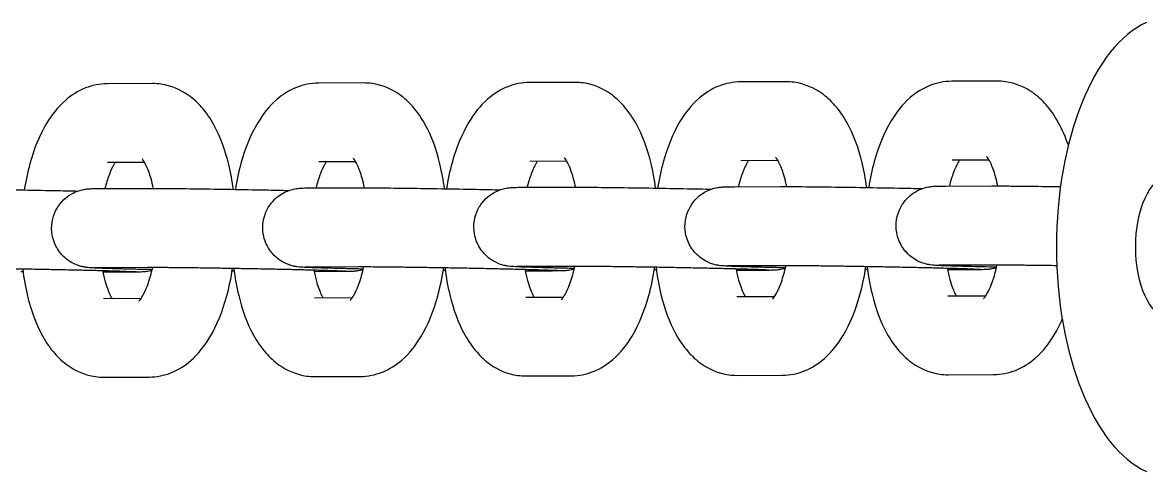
# Model space of a CAD drawing. Header units: millimetres. Extents: x 9332 to 13832, y 185 to 4585.
# Drawn here: x 11282.3 to 11367.9, y 2368.1 to 2402.3 of the extents above; entities that cross this region are included whole.
import ezdxf

# ---------------------------------------------------------------- set-up
doc = ezdxf.new("R2010")
doc.units = ezdxf.units.MM
doc.layers.add('AM_4', color=3, linetype='Continuous', lineweight=25)

msp = doc.modelspace()

# ---------------------------------------------------------------- linework, layer by layer
at = {"layer": 'AM_4'}
for p, q in [((11292.247, 2397.644), (11288.793, 2397.634)), ((11308.316, 2397.691), (11304.862, 2397.681)), ((11324.385, 2397.738), (11320.931, 2397.728)), ((11340.454, 2397.784), (11337.001, 2397.774)), ((11356.523, 2397.831), (11353.07, 2397.821)), ((11291.63, 2391.642), (11288.811, 2391.634)), ((11307.699, 2391.689), (11304.88, 2391.681)), ((11323.768, 2391.736), (11320.949, 2391.728)), ((11339.837, 2391.782), (11337.018, 2391.774)), ((11355.906, 2391.829), (11353.087, 2391.821)), ((11288.335, 2389.659), (11291.834, 2389.669)), ((11304.404, 2389.706), (11307.903, 2389.716)), ((11320.473, 2389.753), (11323.972, 2389.763)), ((11336.542, 2389.8), (11340.041, 2389.809)), ((11352.611, 2389.846), (11356.11, 2389.856)), ((11288.352, 2383.66), (11291.851, 2383.669)), ((11304.421, 2383.706), (11307.92, 2383.716)), ((11320.49, 2383.753), (11323.989, 2383.763)), ((11336.559, 2383.8), (11340.058, 2383.809)), ((11352.628, 2383.846), (11356.127, 2383.856)), ((11290.537, 2383.29), (11288.465, 2383.285)), ((11306.606, 2383.337), (11304.535, 2383.331)), ((11322.675, 2383.384), (11320.604, 2383.378)), ((11338.744, 2383.43), (11336.673, 2383.425)), ((11354.813, 2383.477), (11352.742, 2383.471)), ((11288.501, 2381.304), (11291.379, 2381.313)), ((11304.57, 2381.351), (11307.448, 2381.359)), ((11320.639, 2381.398), (11323.517, 2381.406)), ((11336.708, 2381.444), (11339.586, 2381.453)), ((11352.777, 2381.491), (11355.655, 2381.499)), ((11288.518, 2375.304), (11291.972, 2375.314)), ((11304.587, 2375.351), (11308.041, 2375.361)), ((11320.656, 2375.398), (11324.11, 2375.408)), ((11336.725, 2375.444), (11340.179, 2375.454)), ((11352.795, 2375.491), (11356.248, 2375.501))]:
    msp.add_line(p, q, dxfattribs=at)
for major_axis, start_param, end_param in [((0, 17.5), 0.218837, 2.922755), ((0, -5.5), 1.766897, 7.657881)]:
    msp.add_ellipse((11369.793, 2385.21), major_axis=major_axis, ratio=0.5, start_param=start_param, end_param=end_param, dxfattribs=at)
for points, knots in [([(11288.793, 2397.634), (11288.212, 2397.633), (11287.638, 2397.512), (11286.546, 2397.081), (11286.048, 2396.753), (11285.02, 2395.862), (11284.558, 2395.258), (11283.612, 2393.679), (11283.205, 2392.644), (11282.72, 2390.891), (11282.578, 2390.228), (11282.469, 2389.549)], [3.141593, 3.141593, 3.141593, 3.141593, 3.306943, 3.306943, 3.497083, 3.497083, 3.769899, 3.769899, 4.1626, 4.1626, 4.386601, 4.386601, 4.386601, 4.386601]), ([(11298.389, 2389.598), (11298.304, 2390.243), (11298.188, 2390.873), (11297.776, 2392.569), (11297.415, 2393.583), (11296.641, 2394.978), (11296.339, 2395.427), (11295.679, 2396.178), (11295.344, 2396.492), (11294.378, 2397.172), (11293.661, 2397.492), (11292.668, 2397.63), (11292.457, 2397.645), (11292.247, 2397.644)], [1.910215, 1.910215, 1.910215, 1.910215, 2.123198, 2.123198, 2.504819, 2.504819, 2.699977, 2.699977, 2.854714, 2.854714, 3.081733, 3.081733, 3.141593, 3.141593, 3.141593, 3.141593]), ([(11304.862, 2397.681), (11304.281, 2397.679), (11303.707, 2397.559), (11302.615, 2397.128), (11302.117, 2396.8), (11301.089, 2395.908), (11300.628, 2395.305), (11299.682, 2393.726), (11299.275, 2392.69), (11298.789, 2390.938), (11298.647, 2390.275), (11298.538, 2389.596)], [3.141593, 3.141593, 3.141593, 3.141593, 3.306943, 3.306943, 3.497083, 3.497083, 3.769899, 3.769899, 4.1626, 4.1626, 4.386601, 4.386601, 4.386601, 4.386601]), ([(11314.458, 2389.645), (11314.373, 2390.29), (11314.258, 2390.92), (11313.846, 2392.615), (11313.485, 2393.63), (11312.711, 2395.024), (11312.408, 2395.474), (11311.748, 2396.225), (11311.414, 2396.538), (11310.447, 2397.218), (11309.731, 2397.539), (11308.737, 2397.677), (11308.526, 2397.692), (11308.316, 2397.691)], [1.910215, 1.910215, 1.910215, 1.910215, 2.123198, 2.123198, 2.504819, 2.504819, 2.699977, 2.699977, 2.854714, 2.854714, 3.081733, 3.081733, 3.141593, 3.141593, 3.141593, 3.141593]), ([(11320.931, 2397.728), (11320.35, 2397.726), (11319.776, 2397.606), (11318.684, 2397.175), (11318.186, 2396.846), (11317.158, 2395.955), (11316.697, 2395.351), (11315.751, 2393.772), (11315.344, 2392.737), (11314.858, 2390.984), (11314.716, 2390.322), (11314.607, 2389.642)], [3.141593, 3.141593, 3.141593, 3.141593, 3.306943, 3.306943, 3.497083, 3.497083, 3.769899, 3.769899, 4.1626, 4.1626, 4.386601, 4.386601, 4.386601, 4.386601]), ([(11330.527, 2389.692), (11330.442, 2390.337), (11330.327, 2390.967), (11329.915, 2392.662), (11329.554, 2393.676), (11328.78, 2395.071), (11328.477, 2395.52), (11327.817, 2396.271), (11327.483, 2396.585), (11326.516, 2397.265), (11325.8, 2397.586), (11324.806, 2397.724), (11324.595, 2397.738), (11324.385, 2397.738)], [1.910215, 1.910215, 1.910215, 1.910215, 2.123198, 2.123198, 2.504819, 2.504819, 2.699977, 2.699977, 2.854714, 2.854714, 3.081733, 3.081733, 3.141593, 3.141593, 3.141593, 3.141593]), ([(11337.001, 2397.774), (11336.419, 2397.773), (11335.845, 2397.652), (11334.753, 2397.221), (11334.255, 2396.893), (11333.227, 2396.002), (11332.766, 2395.398), (11331.82, 2393.819), (11331.413, 2392.784), (11330.927, 2391.031), (11330.785, 2390.368), (11330.676, 2389.689)], [3.141593, 3.141593, 3.141593, 3.141593, 3.306943, 3.306943, 3.497083, 3.497083, 3.769899, 3.769899, 4.1626, 4.1626, 4.386601, 4.386601, 4.386601, 4.386601]), ([(11346.596, 2389.738), (11346.511, 2390.383), (11346.396, 2391.013), (11345.984, 2392.709), (11345.623, 2393.723), (11344.849, 2395.118), (11344.546, 2395.567), (11343.886, 2396.318), (11343.552, 2396.632), (11342.585, 2397.312), (11341.869, 2397.632), (11340.875, 2397.77), (11340.664, 2397.785), (11340.454, 2397.784)], [1.910215, 1.910215, 1.910215, 1.910215, 2.123198, 2.123198, 2.504819, 2.504819, 2.699977, 2.699977, 2.854714, 2.854714, 3.081733, 3.081733, 3.141593, 3.141593, 3.141593, 3.141593]), ([(11353.07, 2397.821), (11352.488, 2397.819), (11351.915, 2397.699), (11350.823, 2397.268), (11350.324, 2396.94), (11349.296, 2396.048), (11348.835, 2395.445), (11347.889, 2393.866), (11347.482, 2392.83), (11346.997, 2391.078), (11346.854, 2390.415), (11346.745, 2389.736)], [3.141593, 3.141593, 3.141593, 3.141593, 3.306943, 3.306943, 3.497083, 3.497083, 3.769899, 3.769899, 4.1626, 4.1626, 4.386601, 4.386601, 4.386601, 4.386601]), ([(11361.945, 2392.949), (11361.735, 2393.56), (11361.485, 2394.142), (11360.918, 2395.164), (11360.615, 2395.614), (11359.955, 2396.365), (11359.621, 2396.678), (11358.654, 2397.358), (11357.938, 2397.679), (11356.944, 2397.817), (11356.734, 2397.832), (11356.523, 2397.831)], [2.2773351, 2.2773351, 2.2773351, 2.2773351, 2.5048187, 2.5048187, 2.6999766, 2.6999766, 2.8547136, 2.8547136, 3.0817328, 3.0817328, 3.1415927, 3.1415927, 3.1415927, 3.1415927]), ([(11289.386, 2391.636), (11289.349, 2391.581), (11289.309, 2391.515), (11289.159, 2391.247), (11289.038, 2390.99), (11288.811, 2390.384), (11288.703, 2390.039), (11288.609, 2389.66)], [3.7221344, 3.7221344, 3.7221344, 3.7221344, 3.8031098, 3.8031098, 4.0098094, 4.0098094, 4.2106777, 4.2106777, 4.2106777, 4.2106777]), ([(11292.298, 2389.669), (11292.246, 2389.926), (11292.188, 2390.168), (11292.011, 2390.796), (11291.881, 2391.138), (11291.657, 2391.61), (11291.559, 2391.762), (11291.47, 2391.88), (11291.451, 2391.899), (11291.451, 2391.899)], [2.0518507, 2.0518507, 2.0518507, 2.0518507, 2.1867068, 2.1867068, 2.4319972, 2.4319972, 2.6429764, 2.6429764, 2.7558455, 2.7558455, 2.7558455, 2.7558455]), ([(11305.455, 2391.683), (11305.418, 2391.627), (11305.378, 2391.562), (11305.228, 2391.293), (11305.107, 2391.036), (11304.88, 2390.431), (11304.773, 2390.086), (11304.678, 2389.707)], [3.7221344, 3.7221344, 3.7221344, 3.7221344, 3.8031098, 3.8031098, 4.0098094, 4.0098094, 4.2106777, 4.2106777, 4.2106777, 4.2106777]), ([(11308.367, 2389.716), (11308.315, 2389.973), (11308.257, 2390.215), (11308.08, 2390.843), (11307.95, 2391.185), (11307.726, 2391.657), (11307.628, 2391.809), (11307.539, 2391.926), (11307.52, 2391.946), (11307.52, 2391.946)], [2.0518507, 2.0518507, 2.0518507, 2.0518507, 2.1867068, 2.1867068, 2.4319972, 2.4319972, 2.6429764, 2.6429764, 2.7558455, 2.7558455, 2.7558455, 2.7558455]), ([(11321.524, 2391.729), (11321.488, 2391.674), (11321.447, 2391.608), (11321.297, 2391.34), (11321.176, 2391.083), (11320.949, 2390.478), (11320.842, 2390.132), (11320.747, 2389.754)], [3.7221344, 3.7221344, 3.7221344, 3.7221344, 3.8031098, 3.8031098, 4.0098094, 4.0098094, 4.2106777, 4.2106777, 4.2106777, 4.2106777]), ([(11324.436, 2389.763), (11324.384, 2390.02), (11324.326, 2390.261), (11324.149, 2390.89), (11324.019, 2391.232), (11323.795, 2391.704), (11323.698, 2391.856), (11323.608, 2391.973), (11323.589, 2391.992), (11323.589, 2391.992)], [2.0518507, 2.0518507, 2.0518507, 2.0518507, 2.1867068, 2.1867068, 2.4319972, 2.4319972, 2.6429764, 2.6429764, 2.7558455, 2.7558455, 2.7558455, 2.7558455]), ([(11337.593, 2391.776), (11337.557, 2391.721), (11337.516, 2391.655), (11337.366, 2391.387), (11337.246, 2391.13), (11337.018, 2390.525), (11336.911, 2390.179), (11336.816, 2389.8)], [3.7221344, 3.7221344, 3.7221344, 3.7221344, 3.8031098, 3.8031098, 4.0098094, 4.0098094, 4.2106777, 4.2106777, 4.2106777, 4.2106777]), ([(11340.506, 2389.809), (11340.453, 2390.066), (11340.395, 2390.308), (11340.218, 2390.936), (11340.088, 2391.279), (11339.864, 2391.751), (11339.767, 2391.902), (11339.677, 2392.02), (11339.658, 2392.039), (11339.658, 2392.039)], [2.0518507, 2.0518507, 2.0518507, 2.0518507, 2.1867068, 2.1867068, 2.4319972, 2.4319972, 2.6429764, 2.6429764, 2.7558455, 2.7558455, 2.7558455, 2.7558455]), ([(11353.662, 2391.823), (11353.626, 2391.767), (11353.586, 2391.702), (11353.435, 2391.433), (11353.315, 2391.176), (11353.087, 2390.571), (11352.98, 2390.226), (11352.885, 2389.847)], [3.7221344, 3.7221344, 3.7221344, 3.7221344, 3.8031098, 3.8031098, 4.0098094, 4.0098094, 4.2106777, 4.2106777, 4.2106777, 4.2106777]), ([(11356.575, 2389.856), (11356.523, 2390.113), (11356.464, 2390.355), (11356.287, 2390.983), (11356.158, 2391.325), (11355.933, 2391.797), (11355.836, 2391.949), (11355.747, 2392.066), (11355.727, 2392.086), (11355.727, 2392.086)], [2.0518507, 2.0518507, 2.0518507, 2.0518507, 2.1867068, 2.1867068, 2.4319972, 2.4319972, 2.6429764, 2.6429764, 2.7558455, 2.7558455, 2.7558455, 2.7558455]), ([(11292.203, 2383.483), (11292.02, 2383.487), (11291.841, 2383.491), (11291.474, 2383.5), (11291.287, 2383.504), (11290.92, 2383.513), (11290.74, 2383.518), (11290.392, 2383.527), (11290.224, 2383.531), (11289.901, 2383.54), (11289.746, 2383.544), (11289.447, 2383.553), (11289.304, 2383.557), (11289.028, 2383.565), (11288.896, 2383.57), (11288.648, 2383.578), (11288.531, 2383.582), (11288.314, 2383.59), (11288.214, 2383.594), (11287.915, 2383.606), (11287.748, 2383.613), (11287.475, 2383.629), (11287.434, 2383.623), (11287.123, 2383.667), (11287.088, 2383.673), (11286.984, 2383.691), (11286.912, 2383.704), (11286.677, 2383.767), (11286.545, 2383.796), (11286.144, 2383.988), (11285.991, 2384.065), (11285.653, 2384.314), (11285.505, 2384.435), (11285.23, 2384.737), (11285.115, 2384.881), (11284.834, 2385.335), (11284.673, 2385.701), (11284.544, 2386.446), (11284.541, 2386.791), (11284.643, 2387.428), (11284.743, 2387.718), (11285.002, 2388.247), (11285.164, 2388.466), (11285.526, 2388.872), (11285.713, 2389.015), (11286.125, 2389.296), (11286.298, 2389.368), (11286.669, 2389.518), (11286.791, 2389.543), (11286.992, 2389.59), (11287.058, 2389.6), (11287.175, 2389.618), (11287.219, 2389.623), (11287.315, 2389.634), (11287.357, 2389.637), (11287.488, 2389.646), (11287.55, 2389.648), (11287.812, 2389.657), (11288.034, 2389.659), (11288.335, 2389.659)], [4.705753, 4.705753, 4.705753, 4.705753, 4.779405, 4.779405, 4.859462, 4.859462, 4.940532, 4.940532, 5.021573, 5.021573, 5.101555, 5.101555, 5.182633, 5.182633, 5.264671, 5.264671, 5.346611, 5.346611, 5.427455, 5.427455, 5.605423, 5.605423, 5.762502, 5.762502, 5.779226, 5.779226, 5.801284, 5.801284, 5.818902, 5.818902, 5.826595, 5.826595, 5.831198, 5.831198, 5.834156, 5.834156, 5.838588, 5.838588, 5.841842, 5.841842, 5.845045, 5.845045, 5.848872, 5.848872, 5.854309, 5.854309, 5.863509, 5.863509, 5.879757, 5.879757, 5.897373, 5.897373, 5.917703, 5.917703, 5.9505, 5.9505, 6.036777, 6.036777, 6.283185, 6.283185, 6.283185, 6.283185]), ([(11291.834, 2389.669), (11291.939, 2389.67), (11292.053, 2389.67), (11292.299, 2389.669), (11292.432, 2389.669), (11292.713, 2389.668), (11292.863, 2389.667), (11293.174, 2389.665), (11293.337, 2389.664), (11294.141, 2389.657), (11294.877, 2389.649), (11296.466, 2389.629), (11297.319, 2389.616), (11299.06, 2389.587), (11299.949, 2389.571), (11301.435, 2389.542), (11302.045, 2389.529), (11302.626, 2389.516)], [6.283185, 6.283185, 6.283185, 6.283185, 6.36959, 6.36959, 6.457335, 6.457335, 6.545175, 6.545175, 6.631809, 6.631809, 6.956634, 6.956634, 7.278533, 7.278533, 7.599738, 7.599738, 7.83238, 7.83238, 7.83238, 7.83238]), ([(11308.272, 2383.53), (11308.089, 2383.534), (11307.91, 2383.538), (11307.543, 2383.547), (11307.356, 2383.551), (11306.989, 2383.56), (11306.81, 2383.565), (11306.461, 2383.573), (11306.293, 2383.578), (11305.97, 2383.587), (11305.815, 2383.591), (11305.517, 2383.599), (11305.373, 2383.604), (11305.097, 2383.612), (11304.965, 2383.616), (11304.717, 2383.625), (11304.6, 2383.629), (11304.383, 2383.636), (11304.283, 2383.64), (11303.984, 2383.652), (11303.817, 2383.66), (11303.544, 2383.676), (11303.503, 2383.669), (11303.192, 2383.714), (11303.158, 2383.719), (11303.054, 2383.738), (11302.981, 2383.751), (11302.746, 2383.814), (11302.614, 2383.843), (11302.213, 2384.034), (11302.06, 2384.112), (11301.722, 2384.36), (11301.574, 2384.482), (11301.299, 2384.783), (11301.184, 2384.928), (11300.904, 2385.382), (11300.742, 2385.747), (11300.613, 2386.493), (11300.611, 2386.837), (11300.712, 2387.475), (11300.812, 2387.765), (11301.071, 2388.293), (11301.233, 2388.512), (11301.595, 2388.919), (11301.782, 2389.061), (11302.195, 2389.343), (11302.368, 2389.415), (11302.738, 2389.564), (11302.86, 2389.59), (11303.061, 2389.636), (11303.127, 2389.647), (11303.244, 2389.665), (11303.288, 2389.67), (11303.385, 2389.681), (11303.426, 2389.684), (11303.557, 2389.693), (11303.619, 2389.695), (11303.881, 2389.703), (11304.103, 2389.705), (11304.404, 2389.706)], [4.705753, 4.705753, 4.705753, 4.705753, 4.779405, 4.779405, 4.859462, 4.859462, 4.940532, 4.940532, 5.021573, 5.021573, 5.101555, 5.101555, 5.182633, 5.182633, 5.264671, 5.264671, 5.346611, 5.346611, 5.427455, 5.427455, 5.605423, 5.605423, 5.762502, 5.762502, 5.779226, 5.779226, 5.801284, 5.801284, 5.818902, 5.818902, 5.826595, 5.826595, 5.831198, 5.831198, 5.834156, 5.834156, 5.838588, 5.838588, 5.841842, 5.841842, 5.845045, 5.845045, 5.848872, 5.848872, 5.854309, 5.854309, 5.863509, 5.863509, 5.879757, 5.879757, 5.897373, 5.897373, 5.917703, 5.917703, 5.9505, 5.9505, 6.036777, 6.036777, 6.283185, 6.283185, 6.283185, 6.283185]), ([(11307.903, 2389.716), (11308.009, 2389.716), (11308.122, 2389.716), (11308.368, 2389.716), (11308.501, 2389.716), (11308.783, 2389.715), (11308.932, 2389.714), (11309.243, 2389.712), (11309.406, 2389.711), (11310.211, 2389.704), (11310.946, 2389.696), (11312.535, 2389.675), (11313.388, 2389.663), (11315.129, 2389.634), (11316.018, 2389.618), (11317.504, 2389.588), (11318.115, 2389.576), (11318.695, 2389.563)], [6.283185, 6.283185, 6.283185, 6.283185, 6.36959, 6.36959, 6.457335, 6.457335, 6.545175, 6.545175, 6.631809, 6.631809, 6.956634, 6.956634, 7.278533, 7.278533, 7.599738, 7.599738, 7.83238, 7.83238, 7.83238, 7.83238]), ([(11324.341, 2383.577), (11324.159, 2383.581), (11323.979, 2383.585), (11323.612, 2383.593), (11323.425, 2383.598), (11323.058, 2383.607), (11322.879, 2383.611), (11322.531, 2383.62), (11322.362, 2383.625), (11322.039, 2383.633), (11321.884, 2383.638), (11321.586, 2383.646), (11321.442, 2383.65), (11321.166, 2383.659), (11321.035, 2383.663), (11320.786, 2383.671), (11320.669, 2383.675), (11320.452, 2383.683), (11320.352, 2383.687), (11320.054, 2383.699), (11319.886, 2383.707), (11319.613, 2383.723), (11319.572, 2383.716), (11319.261, 2383.761), (11319.227, 2383.766), (11319.123, 2383.785), (11319.05, 2383.797), (11318.815, 2383.861), (11318.683, 2383.89), (11318.282, 2384.081), (11318.129, 2384.159), (11317.791, 2384.407), (11317.643, 2384.528), (11317.368, 2384.83), (11317.253, 2384.975), (11316.973, 2385.429), (11316.811, 2385.794), (11316.683, 2386.539), (11316.68, 2386.884), (11316.781, 2387.522), (11316.881, 2387.812), (11317.14, 2388.34), (11317.303, 2388.559), (11317.664, 2388.966), (11317.851, 2389.108), (11318.264, 2389.389), (11318.437, 2389.461), (11318.807, 2389.611), (11318.929, 2389.637), (11319.13, 2389.683), (11319.197, 2389.694), (11319.313, 2389.712), (11319.357, 2389.717), (11319.454, 2389.727), (11319.495, 2389.73), (11319.626, 2389.74), (11319.688, 2389.742), (11319.951, 2389.75), (11320.172, 2389.752), (11320.473, 2389.753)], [4.705753, 4.705753, 4.705753, 4.705753, 4.779405, 4.779405, 4.859462, 4.859462, 4.940532, 4.940532, 5.021573, 5.021573, 5.101555, 5.101555, 5.182633, 5.182633, 5.264671, 5.264671, 5.346611, 5.346611, 5.427455, 5.427455, 5.605423, 5.605423, 5.762502, 5.762502, 5.779226, 5.779226, 5.801284, 5.801284, 5.818902, 5.818902, 5.826595, 5.826595, 5.831198, 5.831198, 5.834156, 5.834156, 5.838588, 5.838588, 5.841842, 5.841842, 5.845045, 5.845045, 5.848872, 5.848872, 5.854309, 5.854309, 5.863509, 5.863509, 5.879757, 5.879757, 5.897373, 5.897373, 5.917703, 5.917703, 5.9505, 5.9505, 6.036777, 6.036777, 6.283185, 6.283185, 6.283185, 6.283185]), ([(11323.972, 2389.763), (11324.078, 2389.763), (11324.191, 2389.763), (11324.437, 2389.763), (11324.57, 2389.762), (11324.852, 2389.761), (11325.001, 2389.761), (11325.313, 2389.759), (11325.475, 2389.757), (11326.28, 2389.751), (11327.015, 2389.743), (11328.604, 2389.722), (11329.457, 2389.709), (11331.199, 2389.681), (11332.087, 2389.664), (11333.573, 2389.635), (11334.184, 2389.622), (11334.764, 2389.609)], [6.283185, 6.283185, 6.283185, 6.283185, 6.36959, 6.36959, 6.457335, 6.457335, 6.545175, 6.545175, 6.631809, 6.631809, 6.956634, 6.956634, 7.278533, 7.278533, 7.599738, 7.599738, 7.83238, 7.83238, 7.83238, 7.83238]), ([(11340.41, 2383.623), (11340.228, 2383.627), (11340.048, 2383.631), (11339.681, 2383.64), (11339.494, 2383.644), (11339.127, 2383.653), (11338.948, 2383.658), (11338.6, 2383.667), (11338.431, 2383.671), (11338.108, 2383.68), (11337.953, 2383.684), (11337.655, 2383.693), (11337.511, 2383.697), (11337.235, 2383.706), (11337.104, 2383.71), (11336.855, 2383.718), (11336.739, 2383.722), (11336.521, 2383.73), (11336.421, 2383.734), (11336.123, 2383.746), (11335.955, 2383.753), (11335.683, 2383.769), (11335.641, 2383.763), (11335.33, 2383.807), (11335.296, 2383.813), (11335.192, 2383.831), (11335.119, 2383.844), (11334.884, 2383.907), (11334.752, 2383.936), (11334.351, 2384.128), (11334.198, 2384.206), (11333.86, 2384.454), (11333.712, 2384.575), (11333.437, 2384.877), (11333.322, 2385.021), (11333.042, 2385.475), (11332.88, 2385.841), (11332.752, 2386.586), (11332.749, 2386.931), (11332.85, 2387.568), (11332.951, 2387.858), (11333.209, 2388.387), (11333.372, 2388.606), (11333.733, 2389.012), (11333.92, 2389.155), (11334.333, 2389.436), (11334.506, 2389.508), (11334.876, 2389.658), (11334.998, 2389.683), (11335.199, 2389.73), (11335.266, 2389.74), (11335.382, 2389.758), (11335.426, 2389.763), (11335.523, 2389.774), (11335.564, 2389.777), (11335.695, 2389.786), (11335.757, 2389.789), (11336.02, 2389.797), (11336.241, 2389.799), (11336.542, 2389.8)], [4.705753, 4.705753, 4.705753, 4.705753, 4.779405, 4.779405, 4.859462, 4.859462, 4.940532, 4.940532, 5.021573, 5.021573, 5.101555, 5.101555, 5.182633, 5.182633, 5.264671, 5.264671, 5.346611, 5.346611, 5.427455, 5.427455, 5.605423, 5.605423, 5.762502, 5.762502, 5.779226, 5.779226, 5.801284, 5.801284, 5.818902, 5.818902, 5.826595, 5.826595, 5.831198, 5.831198, 5.834156, 5.834156, 5.838588, 5.838588, 5.841842, 5.841842, 5.845045, 5.845045, 5.848872, 5.848872, 5.854309, 5.854309, 5.863509, 5.863509, 5.879757, 5.879757, 5.897373, 5.897373, 5.917703, 5.917703, 5.9505, 5.9505, 6.036777, 6.036777, 6.283185, 6.283185, 6.283185, 6.283185]), ([(11340.041, 2389.809), (11340.147, 2389.81), (11340.261, 2389.81), (11340.507, 2389.81), (11340.639, 2389.809), (11340.921, 2389.808), (11341.07, 2389.807), (11341.382, 2389.805), (11341.544, 2389.804), (11342.349, 2389.798), (11343.084, 2389.79), (11344.673, 2389.769), (11345.526, 2389.756), (11347.268, 2389.727), (11348.156, 2389.711), (11349.642, 2389.682), (11350.253, 2389.669), (11350.833, 2389.656)], [6.283185, 6.283185, 6.283185, 6.283185, 6.36959, 6.36959, 6.457335, 6.457335, 6.545175, 6.545175, 6.631809, 6.631809, 6.956634, 6.956634, 7.278533, 7.278533, 7.599738, 7.599738, 7.83238, 7.83238, 7.83238, 7.83238]), ([(11356.479, 2383.67), (11356.297, 2383.674), (11356.117, 2383.678), (11355.172, 2383.7), (11354.472, 2383.718), (11353.27, 2383.753), (11352.773, 2383.769), (11352.192, 2383.792), (11352.024, 2383.8), (11351.752, 2383.816), (11351.71, 2383.809), (11351.399, 2383.854), (11351.365, 2383.859), (11351.261, 2383.878), (11351.188, 2383.891), (11350.953, 2383.954), (11350.822, 2383.983), (11350.42, 2384.174), (11350.267, 2384.252), (11349.93, 2384.5), (11349.781, 2384.622), (11349.506, 2384.923), (11349.391, 2385.068), (11349.111, 2385.522), (11348.949, 2385.888), (11348.821, 2386.633), (11348.818, 2386.977), (11348.92, 2387.615), (11349.02, 2387.905), (11349.278, 2388.433), (11349.441, 2388.652), (11349.803, 2389.059), (11349.99, 2389.202), (11350.402, 2389.483), (11350.575, 2389.555), (11350.945, 2389.705), (11351.067, 2389.73), (11351.268, 2389.776), (11351.335, 2389.787), (11351.451, 2389.805), (11351.495, 2389.81), (11351.592, 2389.821), (11351.633, 2389.824), (11351.765, 2389.833), (11351.827, 2389.835), (11352.089, 2389.843), (11352.31, 2389.845), (11352.611, 2389.846)], [4.705753, 4.705753, 4.705753, 4.705753, 4.779405, 4.779405, 5.101555, 5.101555, 5.427455, 5.427455, 5.605423, 5.605423, 5.762502, 5.762502, 5.779226, 5.779226, 5.801284, 5.801284, 5.818902, 5.818902, 5.826595, 5.826595, 5.831198, 5.831198, 5.834156, 5.834156, 5.838588, 5.838588, 5.841842, 5.841842, 5.845045, 5.845045, 5.848872, 5.848872, 5.854309, 5.854309, 5.863509, 5.863509, 5.879757, 5.879757, 5.897373, 5.897373, 5.917703, 5.917703, 5.9505, 5.9505, 6.036777, 6.036777, 6.283185, 6.283185, 6.283185, 6.283185]), ([(11356.11, 2389.856), (11356.216, 2389.856), (11356.33, 2389.856), (11356.576, 2389.856), (11356.708, 2389.856), (11356.99, 2389.855), (11357.139, 2389.854), (11357.451, 2389.852), (11357.613, 2389.851), (11358.418, 2389.844), (11359.153, 2389.836), (11360.4, 2389.82), (11360.869, 2389.813), (11361.35, 2389.806)], [6.2831853, 6.2831853, 6.2831853, 6.2831853, 6.3695902, 6.3695902, 6.4573346, 6.4573346, 6.5451751, 6.5451751, 6.6318093, 6.6318093, 6.9566343, 6.9566343, 7.1392807, 7.1392807, 7.1392807, 7.1392807]), ([(11275.765, 2389.623), (11275.87, 2389.623), (11275.984, 2389.623), (11276.23, 2389.623), (11276.363, 2389.622), (11276.644, 2389.621), (11276.794, 2389.621), (11277.105, 2389.619), (11277.268, 2389.617), (11278.072, 2389.611), (11278.807, 2389.603), (11280.397, 2389.582), (11281.25, 2389.569), (11282.991, 2389.54), (11283.879, 2389.524), (11285.366, 2389.495), (11285.976, 2389.482), (11286.557, 2389.469)], [6.283185, 6.283185, 6.283185, 6.283185, 6.36959, 6.36959, 6.457335, 6.457335, 6.545175, 6.545175, 6.631809, 6.631809, 6.956634, 6.956634, 7.278533, 7.278533, 7.599738, 7.599738, 7.83238, 7.83238, 7.83238, 7.83238]), ([(11287.788, 2383.653), (11287.788, 2383.653), (11287.796, 2383.653), (11287.858, 2383.655), (11287.971, 2383.657), (11288.189, 2383.659), (11288.267, 2383.659), (11288.352, 2383.66)], [5.9940694, 5.9940694, 5.9940694, 5.9940694, 6.0400138, 6.0400138, 6.2067642, 6.2067642, 6.2831853, 6.2831853, 6.2831853, 6.2831853]), ([(11291.208, 2381.095), (11291.208, 2381.095), (11291.23, 2381.114), (11291.319, 2381.222), (11291.404, 2381.341), (11291.606, 2381.702), (11291.727, 2381.959), (11291.974, 2382.618), (11292.1, 2383.036), (11292.219, 2383.555), (11292.232, 2383.612), (11292.245, 2383.67)], [0.364313, 0.364313, 0.364313, 0.364313, 0.4814287, 0.4814287, 0.6615172, 0.6615172, 0.8682167, 0.8682167, 1.1055917, 1.1055917, 1.134664, 1.134664, 1.134664, 1.134664]), ([(11291.851, 2383.669), (11292.179, 2383.67), (11292.624, 2383.669), (11293.3, 2383.664), (11293.447, 2383.663), (11293.756, 2383.66), (11293.917, 2383.659), (11294.25, 2383.655), (11294.422, 2383.654), (11294.774, 2383.65), (11294.953, 2383.648), (11295.322, 2383.643), (11295.512, 2383.641), (11295.902, 2383.636), (11296.101, 2383.633), (11296.507, 2383.627), (11296.713, 2383.624), (11297.127, 2383.618), (11297.335, 2383.615), (11297.755, 2383.608), (11297.967, 2383.604), (11298.396, 2383.597), (11298.613, 2383.594), (11299.047, 2383.586), (11299.265, 2383.582), (11299.697, 2383.574), (11299.911, 2383.57), (11300.338, 2383.562), (11300.55, 2383.558), (11300.974, 2383.55), (11301.185, 2383.545), (11301.603, 2383.537), (11301.81, 2383.532), (11302.215, 2383.524), (11302.413, 2383.519), (11302.801, 2383.511), (11302.991, 2383.506), (11303.366, 2383.497), (11303.55, 2383.493), (11303.908, 2383.484), (11304.083, 2383.48), (11304.418, 2383.471), (11304.579, 2383.467), (11304.888, 2383.459), (11305.036, 2383.454), (11305.321, 2383.446), (11305.458, 2383.442), (11305.719, 2383.434), (11305.842, 2383.43), (11306.072, 2383.423), (11306.179, 2383.419), (11306.66, 2383.402), (11306.941, 2383.388), (11307.039, 2383.382), (11307.046, 2383.381), (11307.046, 2383.381)], [6.283185, 6.283185, 6.283185, 6.283185, 6.57835, 6.57835, 6.656442, 6.656442, 6.735502, 6.735502, 6.814536, 6.814536, 6.892556, 6.892556, 6.971515, 6.971515, 7.051481, 7.051481, 7.131437, 7.131437, 7.210367, 7.210367, 7.289538, 7.289538, 7.369732, 7.369732, 7.449925, 7.449925, 7.529093, 7.529093, 7.608272, 7.608272, 7.688482, 7.688482, 7.768701, 7.768701, 7.8479, 7.8479, 7.926901, 7.926901, 8.006947, 8.006947, 8.087015, 8.087015, 8.166075, 8.166075, 8.244397, 8.244397, 8.323793, 8.323793, 8.403251, 8.403251, 8.481723, 8.481723, 8.784086, 8.784086, 8.828436, 8.828436, 8.828436, 8.828436]), ([(11303.857, 2383.7), (11303.857, 2383.7), (11303.865, 2383.7), (11303.927, 2383.702), (11304.04, 2383.704), (11304.258, 2383.706), (11304.336, 2383.706), (11304.421, 2383.706)], [5.9940694, 5.9940694, 5.9940694, 5.9940694, 6.0400138, 6.0400138, 6.2067642, 6.2067642, 6.2831853, 6.2831853, 6.2831853, 6.2831853]), ([(11307.277, 2381.141), (11307.277, 2381.141), (11307.299, 2381.161), (11307.388, 2381.269), (11307.473, 2381.388), (11307.675, 2381.749), (11307.796, 2382.006), (11308.043, 2382.665), (11308.169, 2383.083), (11308.288, 2383.601), (11308.301, 2383.658), (11308.314, 2383.716)], [0.364313, 0.364313, 0.364313, 0.364313, 0.4814287, 0.4814287, 0.6615172, 0.6615172, 0.8682167, 0.8682167, 1.1055917, 1.1055917, 1.134664, 1.134664, 1.134664, 1.134664]), ([(11307.92, 2383.716), (11308.249, 2383.717), (11308.693, 2383.716), (11309.369, 2383.711), (11309.516, 2383.71), (11309.825, 2383.707), (11309.986, 2383.706), (11310.32, 2383.702), (11310.491, 2383.7), (11310.843, 2383.696), (11311.022, 2383.694), (11311.391, 2383.69), (11311.581, 2383.687), (11311.971, 2383.682), (11312.17, 2383.679), (11312.576, 2383.674), (11312.782, 2383.671), (11313.196, 2383.664), (11313.404, 2383.661), (11313.824, 2383.655), (11314.036, 2383.651), (11314.465, 2383.644), (11314.682, 2383.64), (11315.117, 2383.633), (11315.334, 2383.629), (11315.766, 2383.621), (11315.98, 2383.617), (11316.407, 2383.609), (11316.619, 2383.605), (11317.043, 2383.596), (11317.254, 2383.592), (11317.672, 2383.583), (11317.879, 2383.579), (11318.284, 2383.57), (11318.482, 2383.566), (11318.87, 2383.557), (11319.06, 2383.553), (11319.435, 2383.544), (11319.619, 2383.54), (11319.977, 2383.531), (11320.152, 2383.527), (11320.487, 2383.518), (11320.648, 2383.514), (11320.957, 2383.505), (11321.105, 2383.501), (11321.39, 2383.493), (11321.528, 2383.489), (11321.788, 2383.481), (11321.911, 2383.477), (11322.141, 2383.47), (11322.248, 2383.466), (11322.729, 2383.449), (11323.01, 2383.435), (11323.108, 2383.429), (11323.115, 2383.428), (11323.115, 2383.428)], [6.283185, 6.283185, 6.283185, 6.283185, 6.57835, 6.57835, 6.656442, 6.656442, 6.735502, 6.735502, 6.814536, 6.814536, 6.892556, 6.892556, 6.971515, 6.971515, 7.051481, 7.051481, 7.131437, 7.131437, 7.210367, 7.210367, 7.289538, 7.289538, 7.369732, 7.369732, 7.449925, 7.449925, 7.529093, 7.529093, 7.608272, 7.608272, 7.688482, 7.688482, 7.768701, 7.768701, 7.8479, 7.8479, 7.926901, 7.926901, 8.006947, 8.006947, 8.087015, 8.087015, 8.166075, 8.166075, 8.244397, 8.244397, 8.323793, 8.323793, 8.403251, 8.403251, 8.481723, 8.481723, 8.784086, 8.784086, 8.828436, 8.828436, 8.828436, 8.828436]), ([(11308.041, 2375.361), (11308.622, 2375.363), (11309.196, 2375.483), (11310.288, 2375.914), (11310.786, 2376.242), (11311.814, 2377.134), (11312.276, 2377.737), (11313.221, 2379.316), (11313.629, 2380.351), (11314.131, 2382.166), (11314.283, 2382.896), (11314.396, 2383.645)], [0, 0, 0, 0, 0.16535, 0.16535, 0.355491, 0.355491, 0.628306, 0.628306, 1.021007, 1.021007, 1.26683, 1.26683, 1.26683, 1.26683]), ([(11314.489, 2383.644), (11314.576, 2382.929), (11314.699, 2382.231), (11315.127, 2380.473), (11315.488, 2379.459), (11316.262, 2378.064), (11316.564, 2377.615), (11317.224, 2376.864), (11317.559, 2376.55), (11318.525, 2375.87), (11319.242, 2375.55), (11320.235, 2375.411), (11320.446, 2375.397), (11320.656, 2375.398)], [5.029859, 5.029859, 5.029859, 5.029859, 5.26479, 5.26479, 5.646411, 5.646411, 5.841569, 5.841569, 5.996306, 5.996306, 6.223325, 6.223325, 6.283185, 6.283185, 6.283185, 6.283185]), ([(11319.926, 2383.746), (11319.926, 2383.746), (11319.934, 2383.747), (11319.996, 2383.748), (11320.109, 2383.751), (11320.327, 2383.752), (11320.405, 2383.753), (11320.49, 2383.753)], [5.9940694, 5.9940694, 5.9940694, 5.9940694, 6.0400138, 6.0400138, 6.2067642, 6.2067642, 6.2831853, 6.2831853, 6.2831853, 6.2831853]), ([(11323.347, 2381.188), (11323.347, 2381.188), (11323.368, 2381.208), (11323.457, 2381.316), (11323.542, 2381.435), (11323.744, 2381.795), (11323.865, 2382.052), (11324.112, 2382.712), (11324.238, 2383.13), (11324.358, 2383.648), (11324.37, 2383.705), (11324.383, 2383.763)], [0.364313, 0.364313, 0.364313, 0.364313, 0.4814287, 0.4814287, 0.6615172, 0.6615172, 0.8682167, 0.8682167, 1.1055917, 1.1055917, 1.134664, 1.134664, 1.134664, 1.134664]), ([(11323.989, 2383.763), (11324.318, 2383.764), (11324.762, 2383.762), (11325.438, 2383.758), (11325.585, 2383.756), (11325.894, 2383.754), (11326.055, 2383.752), (11326.389, 2383.749), (11326.561, 2383.747), (11326.912, 2383.743), (11327.091, 2383.741), (11327.46, 2383.736), (11327.65, 2383.734), (11328.04, 2383.729), (11328.239, 2383.726), (11328.645, 2383.72), (11328.851, 2383.717), (11329.265, 2383.711), (11329.473, 2383.708), (11329.893, 2383.701), (11330.105, 2383.698), (11330.534, 2383.691), (11330.751, 2383.687), (11331.186, 2383.679), (11331.403, 2383.675), (11331.835, 2383.668), (11332.049, 2383.664), (11332.476, 2383.656), (11332.688, 2383.651), (11333.112, 2383.643), (11333.323, 2383.639), (11333.742, 2383.63), (11333.948, 2383.626), (11334.353, 2383.617), (11334.551, 2383.613), (11334.939, 2383.604), (11335.129, 2383.6), (11335.504, 2383.591), (11335.688, 2383.586), (11336.047, 2383.578), (11336.221, 2383.573), (11336.556, 2383.565), (11336.717, 2383.56), (11337.026, 2383.552), (11337.174, 2383.548), (11337.46, 2383.54), (11337.597, 2383.536), (11337.857, 2383.528), (11337.98, 2383.524), (11338.21, 2383.516), (11338.317, 2383.513), (11338.798, 2383.495), (11339.079, 2383.482), (11339.177, 2383.475), (11339.184, 2383.475), (11339.184, 2383.475)], [6.283185, 6.283185, 6.283185, 6.283185, 6.57835, 6.57835, 6.656442, 6.656442, 6.735502, 6.735502, 6.814536, 6.814536, 6.892556, 6.892556, 6.971515, 6.971515, 7.051481, 7.051481, 7.131437, 7.131437, 7.210367, 7.210367, 7.289538, 7.289538, 7.369732, 7.369732, 7.449925, 7.449925, 7.529093, 7.529093, 7.608272, 7.608272, 7.688482, 7.688482, 7.768701, 7.768701, 7.8479, 7.8479, 7.926901, 7.926901, 8.006947, 8.006947, 8.087015, 8.087015, 8.166075, 8.166075, 8.244397, 8.244397, 8.323793, 8.323793, 8.403251, 8.403251, 8.481723, 8.481723, 8.784086, 8.784086, 8.828436, 8.828436, 8.828436, 8.828436]), ([(11324.11, 2375.408), (11324.691, 2375.409), (11325.265, 2375.53), (11326.357, 2375.961), (11326.855, 2376.289), (11327.883, 2377.18), (11328.345, 2377.784), (11329.291, 2379.363), (11329.698, 2380.398), (11330.2, 2382.213), (11330.353, 2382.943), (11330.465, 2383.692)], [0, 0, 0, 0, 0.16535, 0.16535, 0.355491, 0.355491, 0.628306, 0.628306, 1.021007, 1.021007, 1.26683, 1.26683, 1.26683, 1.26683]), ([(11330.558, 2383.69), (11330.645, 2382.975), (11330.769, 2382.278), (11331.196, 2380.52), (11331.557, 2379.506), (11332.331, 2378.111), (11332.633, 2377.662), (11333.294, 2376.911), (11333.628, 2376.597), (11334.594, 2375.917), (11335.311, 2375.596), (11336.304, 2375.458), (11336.515, 2375.444), (11336.725, 2375.444)], [5.029859, 5.029859, 5.029859, 5.029859, 5.26479, 5.26479, 5.646411, 5.646411, 5.841569, 5.841569, 5.996306, 5.996306, 6.223325, 6.223325, 6.283185, 6.283185, 6.283185, 6.283185]), ([(11335.995, 2383.793), (11335.995, 2383.793), (11336.003, 2383.793), (11336.065, 2383.795), (11336.178, 2383.797), (11336.397, 2383.799), (11336.474, 2383.799), (11336.559, 2383.8)], [5.9940694, 5.9940694, 5.9940694, 5.9940694, 6.0400138, 6.0400138, 6.2067642, 6.2067642, 6.2831853, 6.2831853, 6.2831853, 6.2831853]), ([(11339.416, 2381.235), (11339.416, 2381.235), (11339.437, 2381.254), (11339.526, 2381.362), (11339.611, 2381.481), (11339.813, 2381.842), (11339.934, 2382.099), (11340.182, 2382.758), (11340.307, 2383.176), (11340.427, 2383.695), (11340.439, 2383.752), (11340.452, 2383.81)], [0.364313, 0.364313, 0.364313, 0.364313, 0.4814287, 0.4814287, 0.6615172, 0.6615172, 0.8682167, 0.8682167, 1.1055917, 1.1055917, 1.134664, 1.134664, 1.134664, 1.134664]), ([(11340.058, 2383.809), (11340.387, 2383.81), (11340.831, 2383.809), (11341.507, 2383.804), (11341.655, 2383.803), (11341.963, 2383.8), (11342.124, 2383.799), (11342.458, 2383.796), (11342.63, 2383.794), (11342.981, 2383.79), (11343.16, 2383.788), (11343.529, 2383.783), (11343.719, 2383.781), (11344.109, 2383.776), (11344.309, 2383.773), (11344.714, 2383.767), (11344.92, 2383.764), (11345.334, 2383.758), (11345.542, 2383.755), (11345.962, 2383.748), (11346.174, 2383.744), (11346.603, 2383.737), (11346.82, 2383.734), (11347.255, 2383.726), (11347.472, 2383.722), (11347.904, 2383.714), (11348.118, 2383.71), (11348.545, 2383.702), (11348.757, 2383.698), (11349.181, 2383.69), (11349.392, 2383.685), (11349.811, 2383.677), (11350.017, 2383.672), (11350.422, 2383.664), (11350.62, 2383.659), (11351.008, 2383.651), (11351.199, 2383.646), (11351.573, 2383.637), (11351.757, 2383.633), (11352.116, 2383.624), (11352.29, 2383.62), (11352.625, 2383.611), (11352.786, 2383.607), (11353.095, 2383.599), (11353.243, 2383.595), (11353.529, 2383.586), (11353.666, 2383.582), (11353.926, 2383.574), (11354.049, 2383.57), (11354.279, 2383.563), (11354.386, 2383.559), (11354.867, 2383.542), (11355.148, 2383.528), (11355.246, 2383.522), (11355.254, 2383.521), (11355.254, 2383.521)], [6.283185, 6.283185, 6.283185, 6.283185, 6.57835, 6.57835, 6.656442, 6.656442, 6.735502, 6.735502, 6.814536, 6.814536, 6.892556, 6.892556, 6.971515, 6.971515, 7.051481, 7.051481, 7.131437, 7.131437, 7.210367, 7.210367, 7.289538, 7.289538, 7.369732, 7.369732, 7.449925, 7.449925, 7.529093, 7.529093, 7.608272, 7.608272, 7.688482, 7.688482, 7.768701, 7.768701, 7.8479, 7.8479, 7.926901, 7.926901, 8.006947, 8.006947, 8.087015, 8.087015, 8.166075, 8.166075, 8.244397, 8.244397, 8.323793, 8.323793, 8.403251, 8.403251, 8.481723, 8.481723, 8.784086, 8.784086, 8.828436, 8.828436, 8.828436, 8.828436]), ([(11340.179, 2375.454), (11340.76, 2375.456), (11341.334, 2375.576), (11342.426, 2376.007), (11342.924, 2376.336), (11343.952, 2377.227), (11344.414, 2377.831), (11345.36, 2379.41), (11345.767, 2380.445), (11346.269, 2382.26), (11346.422, 2382.99), (11346.534, 2383.738)], [0, 0, 0, 0, 0.16535, 0.16535, 0.355491, 0.355491, 0.628306, 0.628306, 1.021007, 1.021007, 1.26683, 1.26683, 1.26683, 1.26683]), ([(11346.627, 2383.737), (11346.714, 2383.022), (11346.838, 2382.325), (11347.265, 2380.566), (11347.626, 2379.552), (11348.4, 2378.158), (11348.702, 2377.708), (11349.363, 2376.957), (11349.697, 2376.644), (11350.664, 2375.964), (11351.38, 2375.643), (11352.373, 2375.505), (11352.584, 2375.49), (11352.795, 2375.491)], [5.029859, 5.029859, 5.029859, 5.029859, 5.26479, 5.26479, 5.646411, 5.646411, 5.841569, 5.841569, 5.996306, 5.996306, 6.223325, 6.223325, 6.283185, 6.283185, 6.283185, 6.283185]), ([(11352.064, 2383.84), (11352.064, 2383.84), (11352.072, 2383.84), (11352.134, 2383.842), (11352.247, 2383.844), (11352.466, 2383.846), (11352.543, 2383.846), (11352.628, 2383.846)], [5.9940694, 5.9940694, 5.9940694, 5.9940694, 6.0400138, 6.0400138, 6.2067642, 6.2067642, 6.2831853, 6.2831853, 6.2831853, 6.2831853]), ([(11355.485, 2381.281), (11355.485, 2381.281), (11355.506, 2381.301), (11355.596, 2381.409), (11355.68, 2381.528), (11355.883, 2381.889), (11356.003, 2382.146), (11356.251, 2382.805), (11356.377, 2383.223), (11356.496, 2383.741), (11356.509, 2383.798), (11356.521, 2383.856)], [0.364313, 0.364313, 0.364313, 0.364313, 0.4814287, 0.4814287, 0.6615172, 0.6615172, 0.8682167, 0.8682167, 1.1055917, 1.1055917, 1.134664, 1.134664, 1.134664, 1.134664]), ([(11356.127, 2383.856), (11356.456, 2383.857), (11356.901, 2383.856), (11357.576, 2383.851), (11357.724, 2383.85), (11358.032, 2383.847), (11358.194, 2383.846), (11358.527, 2383.842), (11358.699, 2383.84), (11359.05, 2383.836), (11359.229, 2383.834), (11359.936, 2383.826), (11360.494, 2383.818), (11361.071, 2383.809)], [6.2831853, 6.2831853, 6.2831853, 6.2831853, 6.5783504, 6.5783504, 6.6564417, 6.6564417, 6.7355025, 6.7355025, 6.8145361, 6.8145361, 6.8925562, 6.8925562, 7.1151672, 7.1151672, 7.1151672, 7.1151672]), ([(11275.782, 2383.623), (11276.11, 2383.624), (11276.555, 2383.622), (11277.23, 2383.617), (11277.378, 2383.616), (11277.687, 2383.614), (11277.848, 2383.612), (11278.181, 2383.609), (11278.353, 2383.607), (11278.705, 2383.603), (11278.884, 2383.601), (11279.253, 2383.596), (11279.443, 2383.594), (11279.832, 2383.589), (11280.032, 2383.586), (11280.438, 2383.58), (11280.644, 2383.577), (11281.058, 2383.571), (11281.266, 2383.568), (11281.686, 2383.561), (11281.898, 2383.558), (11282.327, 2383.551), (11282.544, 2383.547), (11282.978, 2383.539), (11283.196, 2383.535), (11283.628, 2383.528), (11283.842, 2383.524), (11284.268, 2383.515), (11284.481, 2383.511), (11284.904, 2383.503), (11285.116, 2383.499), (11285.534, 2383.49), (11285.741, 2383.486), (11286.146, 2383.477), (11286.344, 2383.473), (11286.732, 2383.464), (11286.922, 2383.46), (11287.297, 2383.451), (11287.481, 2383.446), (11287.839, 2383.438), (11288.013, 2383.433), (11288.349, 2383.425), (11288.51, 2383.42), (11288.819, 2383.412), (11288.967, 2383.408), (11289.252, 2383.4), (11289.389, 2383.396), (11289.65, 2383.388), (11289.773, 2383.384), (11290.003, 2383.376), (11290.11, 2383.372), (11290.59, 2383.355), (11290.872, 2383.342), (11290.97, 2383.335), (11290.977, 2383.335), (11290.977, 2383.335)], [6.283185, 6.283185, 6.283185, 6.283185, 6.57835, 6.57835, 6.656442, 6.656442, 6.735502, 6.735502, 6.814536, 6.814536, 6.892556, 6.892556, 6.971515, 6.971515, 7.051481, 7.051481, 7.131437, 7.131437, 7.210367, 7.210367, 7.289538, 7.289538, 7.369732, 7.369732, 7.449925, 7.449925, 7.529093, 7.529093, 7.608272, 7.608272, 7.688482, 7.688482, 7.768701, 7.768701, 7.8479, 7.8479, 7.926901, 7.926901, 8.006947, 8.006947, 8.087015, 8.087015, 8.166075, 8.166075, 8.244397, 8.244397, 8.323793, 8.323793, 8.403251, 8.403251, 8.481723, 8.481723, 8.784086, 8.784086, 8.828436, 8.828436, 8.828436, 8.828436]), ([(11282.351, 2383.55), (11282.438, 2382.835), (11282.561, 2382.138), (11282.988, 2380.38), (11283.349, 2379.366), (11284.123, 2377.971), (11284.426, 2377.522), (11285.086, 2376.771), (11285.42, 2376.457), (11286.387, 2375.777), (11287.103, 2375.456), (11288.097, 2375.318), (11288.308, 2375.304), (11288.518, 2375.304)], [5.029859, 5.029859, 5.029859, 5.029859, 5.26479, 5.26479, 5.646411, 5.646411, 5.841569, 5.841569, 5.996306, 5.996306, 6.223325, 6.223325, 6.283185, 6.283185, 6.283185, 6.283185]), ([(11288.438, 2383.422), (11288.497, 2383.112), (11288.566, 2382.821), (11288.754, 2382.152), (11288.884, 2381.81), (11289.05, 2381.46), (11289.095, 2381.376), (11289.135, 2381.306)], [5.1686547, 5.1686547, 5.1686547, 5.1686547, 5.3282994, 5.3282994, 5.5735898, 5.5735898, 5.6669304, 5.6669304, 5.6669304, 5.6669304]), ([(11292.193, 2383.44), (11292.105, 2383.413), (11292.039, 2383.397), (11291.879, 2383.36), (11291.813, 2383.35), (11291.697, 2383.332), (11291.653, 2383.327), (11291.556, 2383.316), (11291.515, 2383.313), (11291.383, 2383.304), (11291.321, 2383.301), (11291.059, 2383.293), (11290.837, 2383.291), (11290.537, 2383.29)], [9.0120726, 9.0120726, 9.0120726, 9.0120726, 9.0213493, 9.0213493, 9.0389658, 9.0389658, 9.0592959, 9.0592959, 9.0920926, 9.0920926, 9.1783692, 9.1783692, 9.424778, 9.424778, 9.424778, 9.424778]), ([(11291.972, 2375.314), (11292.553, 2375.316), (11293.127, 2375.436), (11294.219, 2375.867), (11294.717, 2376.196), (11295.745, 2377.087), (11296.206, 2377.69), (11297.152, 2379.27), (11297.559, 2380.305), (11298.062, 2382.12), (11298.214, 2382.849), (11298.327, 2383.598)], [0, 0, 0, 0, 0.16535, 0.16535, 0.355491, 0.355491, 0.628306, 0.628306, 1.021007, 1.021007, 1.26683, 1.26683, 1.26683, 1.26683]), ([(11298.42, 2383.597), (11298.507, 2382.882), (11298.63, 2382.184), (11299.057, 2380.426), (11299.419, 2379.412), (11300.192, 2378.018), (11300.495, 2377.568), (11301.155, 2376.817), (11301.49, 2376.504), (11302.456, 2375.824), (11303.173, 2375.503), (11304.166, 2375.365), (11304.377, 2375.35), (11304.587, 2375.351)], [5.029859, 5.029859, 5.029859, 5.029859, 5.26479, 5.26479, 5.646411, 5.646411, 5.841569, 5.841569, 5.996306, 5.996306, 6.223325, 6.223325, 6.283185, 6.283185, 6.283185, 6.283185]), ([(11304.508, 2383.469), (11304.566, 2383.159), (11304.635, 2382.868), (11304.823, 2382.199), (11304.953, 2381.857), (11305.119, 2381.506), (11305.164, 2381.423), (11305.204, 2381.353)], [5.1686547, 5.1686547, 5.1686547, 5.1686547, 5.3282994, 5.3282994, 5.5735898, 5.5735898, 5.6669304, 5.6669304, 5.6669304, 5.6669304]), ([(11308.262, 2383.487), (11308.174, 2383.46), (11308.108, 2383.444), (11307.949, 2383.407), (11307.882, 2383.396), (11307.766, 2383.378), (11307.722, 2383.373), (11307.625, 2383.363), (11307.584, 2383.36), (11307.452, 2383.35), (11307.391, 2383.348), (11307.128, 2383.34), (11306.907, 2383.338), (11306.606, 2383.337)], [9.0120726, 9.0120726, 9.0120726, 9.0120726, 9.0213493, 9.0213493, 9.0389658, 9.0389658, 9.0592959, 9.0592959, 9.0920926, 9.0920926, 9.1783692, 9.1783692, 9.424778, 9.424778, 9.424778, 9.424778]), ([(11320.577, 2383.516), (11320.636, 2383.205), (11320.704, 2382.915), (11320.892, 2382.246), (11321.022, 2381.903), (11321.188, 2381.553), (11321.233, 2381.469), (11321.273, 2381.399)], [5.1686547, 5.1686547, 5.1686547, 5.1686547, 5.3282994, 5.3282994, 5.5735898, 5.5735898, 5.6669304, 5.6669304, 5.6669304, 5.6669304]), ([(11324.331, 2383.534), (11324.243, 2383.507), (11324.177, 2383.49), (11324.018, 2383.454), (11323.951, 2383.443), (11323.835, 2383.425), (11323.791, 2383.42), (11323.694, 2383.409), (11323.653, 2383.406), (11323.522, 2383.397), (11323.46, 2383.395), (11323.197, 2383.387), (11322.976, 2383.385), (11322.675, 2383.384)], [9.0120726, 9.0120726, 9.0120726, 9.0120726, 9.0213493, 9.0213493, 9.0389658, 9.0389658, 9.0592959, 9.0592959, 9.0920926, 9.0920926, 9.1783692, 9.1783692, 9.424778, 9.424778, 9.424778, 9.424778]), ([(11336.646, 2383.562), (11336.705, 2383.252), (11336.773, 2382.961), (11336.961, 2382.292), (11337.091, 2381.95), (11337.258, 2381.6), (11337.302, 2381.516), (11337.342, 2381.446)], [5.1686547, 5.1686547, 5.1686547, 5.1686547, 5.3282994, 5.3282994, 5.5735898, 5.5735898, 5.6669304, 5.6669304, 5.6669304, 5.6669304]), ([(11340.4, 2383.581), (11340.312, 2383.553), (11340.246, 2383.537), (11340.087, 2383.5), (11340.02, 2383.49), (11339.904, 2383.472), (11339.86, 2383.467), (11339.763, 2383.456), (11339.722, 2383.453), (11339.591, 2383.444), (11339.529, 2383.442), (11339.266, 2383.433), (11339.045, 2383.431), (11338.744, 2383.43)], [9.0120726, 9.0120726, 9.0120726, 9.0120726, 9.0213493, 9.0213493, 9.0389658, 9.0389658, 9.0592959, 9.0592959, 9.0920926, 9.0920926, 9.1783692, 9.1783692, 9.424778, 9.424778, 9.424778, 9.424778]), ([(11352.715, 2383.609), (11352.774, 2383.299), (11352.842, 2383.008), (11353.031, 2382.339), (11353.16, 2381.997), (11353.327, 2381.646), (11353.371, 2381.563), (11353.412, 2381.493)], [5.1686547, 5.1686547, 5.1686547, 5.1686547, 5.3282994, 5.3282994, 5.5735898, 5.5735898, 5.6669304, 5.6669304, 5.6669304, 5.6669304]), ([(11356.469, 2383.627), (11356.381, 2383.6), (11356.316, 2383.584), (11356.156, 2383.547), (11356.09, 2383.536), (11355.973, 2383.518), (11355.929, 2383.513), (11355.832, 2383.503), (11355.791, 2383.5), (11355.66, 2383.49), (11355.598, 2383.488), (11355.336, 2383.48), (11355.114, 2383.478), (11354.813, 2383.477)], [9.0120726, 9.0120726, 9.0120726, 9.0120726, 9.0213493, 9.0213493, 9.0389658, 9.0389658, 9.0592959, 9.0592959, 9.0920926, 9.0920926, 9.1783692, 9.1783692, 9.424778, 9.424778, 9.424778, 9.424778]), ([(11356.248, 2375.501), (11356.829, 2375.503), (11357.403, 2375.623), (11358.495, 2376.054), (11358.993, 2376.382), (11360.022, 2377.274), (11360.483, 2377.877), (11361.1, 2378.907), (11361.302, 2379.307), (11361.484, 2379.723)], [0, 0, 0, 0, 0.1653499, 0.1653499, 0.3554907, 0.3554907, 0.6283059, 0.6283059, 0.7895852, 0.7895852, 0.7895852, 0.7895852])]:
    msp.add_open_spline(points, degree=3, knots=knots, dxfattribs=at)
for points in [[(11282.38, 2383.322), (11282.328, 2383.323), (11282.275, 2383.324), (11282.222, 2383.324)], [(11298.449, 2383.369), (11298.397, 2383.37), (11298.344, 2383.37), (11298.292, 2383.371)], [(11314.518, 2383.415), (11314.466, 2383.416), (11314.413, 2383.417), (11314.361, 2383.418)], [(11330.587, 2383.462), (11330.535, 2383.463), (11330.482, 2383.464), (11330.43, 2383.464)], [(11346.656, 2383.509), (11346.604, 2383.51), (11346.552, 2383.51), (11346.499, 2383.511)]]:
    msp.add_open_spline(points, degree=3, dxfattribs=at)

doc.saveas('drawing.dxf')
